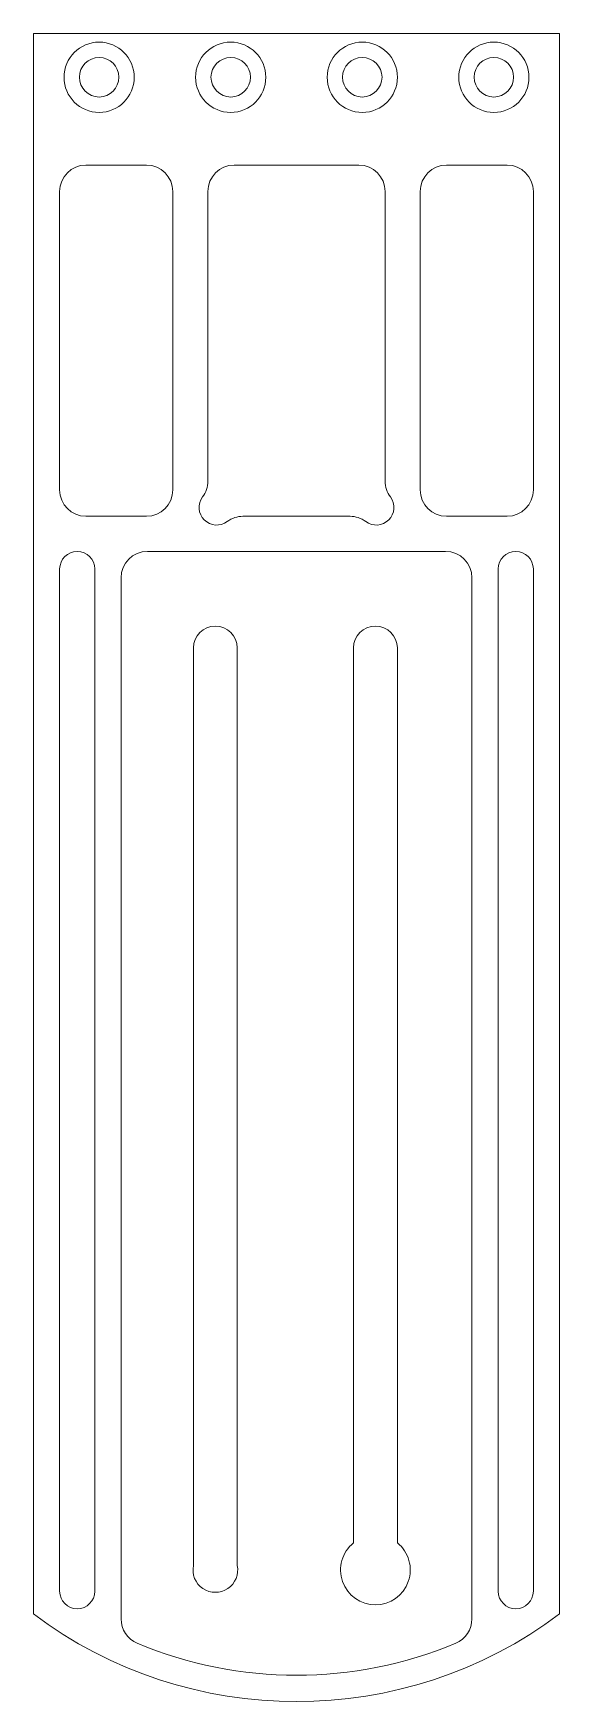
# Model space of a CAD drawing. Header units: millimetres. Extents: x -60 to 0, y -190 to 0.
import ezdxf

# ---------------------------------------------------------------- set-up
doc = ezdxf.new("R2010")
doc.units = ezdxf.units.MM

msp = doc.modelspace()

# ---------------------------------------------------------------- linework, layer by layer
at = {"color": 7, "linetype": 'Continuous', "lineweight": 15}
for p, q in [((-60, 0), (0, 0)), ((-60, -180), (-60, 0)), ((0, 0), (0, -180)), ((-47.1, -15), (-54, -15)), ((-22.9, -15), (-37.1, -15)), ((-6, -15), (-12.9, -15)), ((-57, -18), (-57, -52)), ((-44.1, -52), (-44.1, -18)), ((-40.1, -18), (-40.1, -51)), ((-19.9, -51), (-19.9, -18)), ((-15.9, -18), (-15.9, -52)), ((-3, -52), (-3, -18)), ((-54, -55), (-47.1, -55)), ((-36.1, -55), (-23.9, -55)), ((-12.9, -55), (-6, -55)), ((-13, -59), (-47, -59)), ((-57, -61), (-57, -177.42)), ((-53, -177.42), (-53, -61)), ((-50, -62), (-50, -180.58)), ((-10, -180.58), (-10, -62)), ((-7, -61), (-7, -177.42)), ((-3, -177.42), (-3, -61)), ((-41.75, -174.48), (-41.75, -70)), ((-36.75, -70), (-36.75, -174.48)), ((-23.5, -171.92), (-23.5, -70)), ((-18.5, -70), (-18.5, -171.92))]:
    msp.add_line(p, q, dxfattribs=at)
for centre, radius in [((-52.5, -5), 4), ((-37.5, -5), 4), ((-22.5, -5), 4), ((-7.5, -5), 4), ((-52.5, -5), 2.25), ((-37.5, -5), 2.25), ((-22.5, -5), 2.25), ((-7.5, -5), 2.25)]:
    msp.add_circle(centre, radius, dxfattribs=at)
for centre, radius, start, end in [((-54, -18), 3, 90, 180), ((-47.1, -18), 3, 0, 90), ((-37.1, -18), 3, 90, 180), ((-22.9, -18), 3, 0, 90), ((-12.9, -18), 3, 90, 180), ((-6, -18), 3, 0, 90), ((-43.1, -51), 3, 323.1301, 0), ((-16.9, -51), 3, 180, 216.8699), ((-54, -52), 3, 180, 270), ((-47.1, -52), 3, 270, 0), ((-39.1, -54), 2, 143.1301, 306.8699), ((-20.9, -54), 2, 233.1301, 36.8699), ((-12.9, -52), 3, 180, 270), ((-6, -52), 3, 270, 0), ((-36.1, -58), 3, 90, 126.8699), ((-23.9, -58), 3, 53.1301, 90), ((-55, -61), 2, 0, 180), ((-47, -62), 3, 90, 180), ((-13, -62), 3, 0, 90), ((-5, -61), 2, 0, 180), ((-39.25, -70), 2.5, 0, 180), ((-21, -70), 2.5, 0, 180), ((-21, -175), 3.97, 129.0443, 50.9557), ((-39.25, -175), 2.55, 168.3375, 11.6625), ((-55, -177.42), 2, 180, 0), ((-5, -177.42), 2, 180, 0), ((-30, -140), 50, 233.1301, 306.8699), ((-47, -180.58), 3, 180, 247.2716), ((-13, -180.58), 3, 292.7284, 0), ((-30, -140), 47, 247.2716, 292.7284)]:
    msp.add_arc(centre, radius, start, end, dxfattribs=at)

doc.saveas('drawing.dxf')
